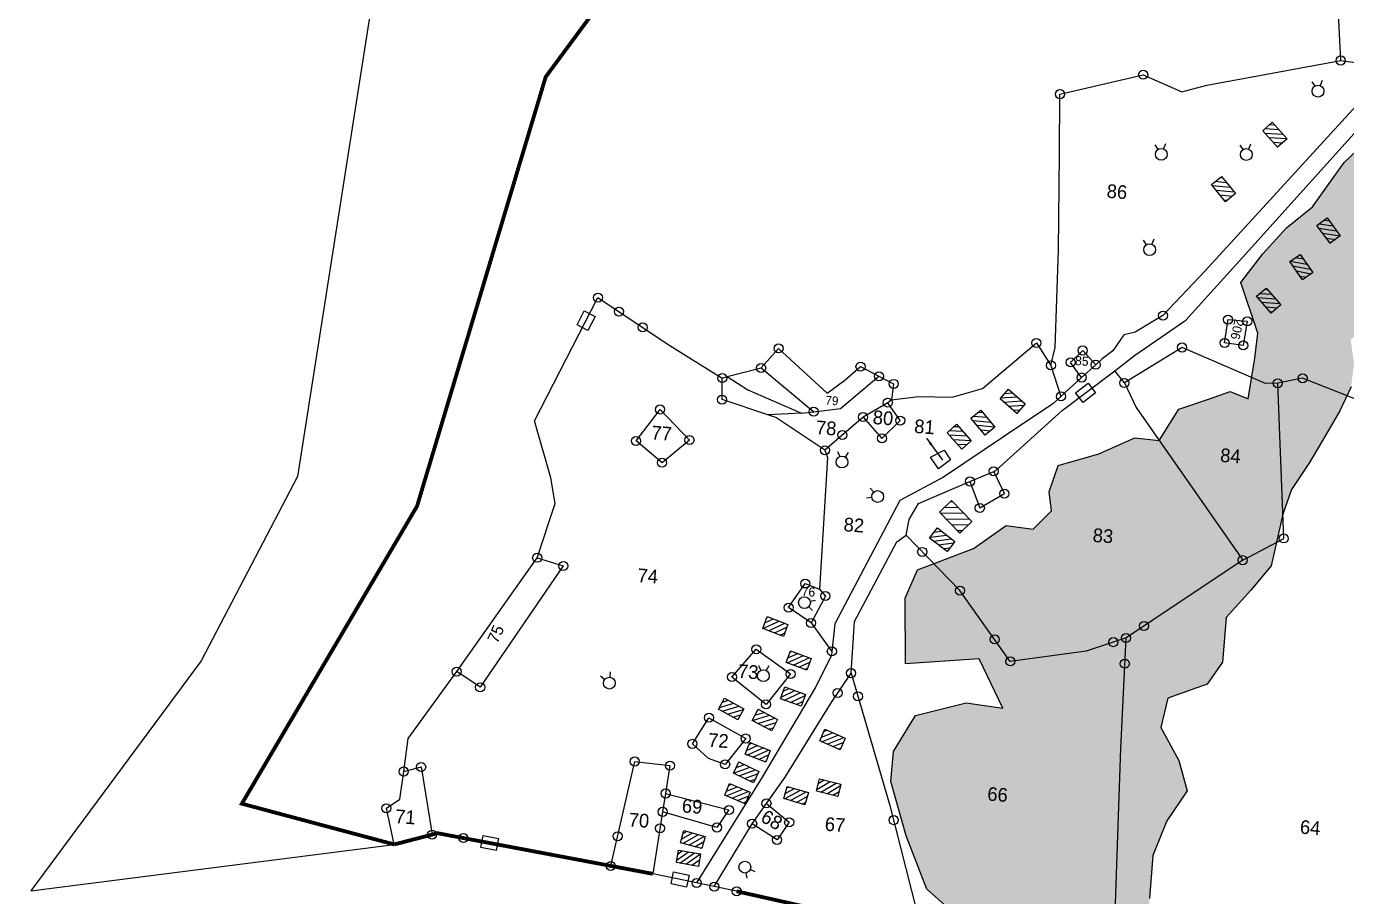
# Model space of a CAD drawing. Header units: metres. Extents: x 316291 to 322492, y 1878982 to 1885656.
# Drawn here: x 317758 to 318691, y 1882038 to 1882653 of the extents above; entities that cross this region are included whole.
import ezdxf

# ---------------------------------------------------------------- set-up
doc = ezdxf.new("R2010")
doc.units = ezdxf.units.M
doc.linetypes.add('DASHDOT', pattern=[1, 0.5, -0.25, 0, -0.25])
for name, color, linetype in [('OFF', 1, 'Continuous'), ('OTHERS', 1, 'Continuous'), ('POLY_HATCH', 12, 'Continuous'), ('POLY_PARCEL', 6, 'Continuous'), ('POLY_ROAD', 30, 'Continuous'), ('POLY_WATER', 4, 'Continuous'), ('SYM_ARROW', 1, 'Continuous'), ('SYM_STONE', 1, 'Continuous'), ('SYM_WELL', 1, 'Continuous'), ('TEXT_PARCEL', 7, 'Continuous'), ('V_BOUND_LINE', 7, 'Continuous'), ('V_BOUND_STREAM_LINE', 7, 'DASHDOT'), ('VILLAGE BOUNDRY', 3, 'Continuous')]:
    doc.layers.add(name, color=color, linetype=linetype)
doc.styles.add('TEXT_MAP', font='')
doc.styles.get('TEXT_MAP').set_extended_font_data('Kruti Dev 050')
doc.dimstyles.get("Standard").update_dxf_attribs({"dimtxt": 0.18, "dimasz": 0.18, "dimexe": 0.18, "dimexo": 0.0625, "dimgap": 0.09, "dimtad": 0, "dimtih": 1, "dimtoh": 1, "dimdec": 4, "dimzin": 0, "dimdsep": 46, "dimtxsty": 'Standard', "dimcen": 0.09, "dimadec": 0, "dimazin": 0, "dimtfac": 1, "dimtdec": 4, "dimtofl": 0, "dimtmove": 0, "dimatfit": 3, "dimfxl": 1, "dimtolj": 1, "dimtzin": 0, "dimarcsym": 0})

# ---------------------------------------------------------------- blocks, each defined once
blk = doc.blocks.new('MOTWELL')
for points in [[(-1.54, 2.96), (-0.8, 1.55)], [(1.54, 2.96), (0.8, 1.55)]]:
    blk.add_lwpolyline(points)
blk.add_circle((0, 0), 1.74)
blk = doc.blocks.new('STONE')
blk.add_circle((0, 0), 0.851)
blk = doc.blocks.new('STONESQUARE')
at = {"layer": 'SYM_STONE'}
for p, q in [((-1.04, 0.81), (1.04, 0.81)), ((-1.04, -0.81), (-1.04, 0.81)), ((1.04, 0.81), (1.04, -0.81)), ((1.04, -0.81), (-1.04, -0.81))]:
    blk.add_line(p, q, dxfattribs=at)
blk = doc.blocks.new('TEXTARROW')
blk.add_leader([(0.04, -0.01), (8.68, -0.01)], dimstyle='Standard', override={"dimtxt": 2.5, "dimasz": 2.5, "dimexe": 1.25, "dimexo": 0.625, "dimgap": 0.625, "dimtad": 1, "dimtih": 0, "dimtoh": 0, "dimzin": 8, "dimcen": 2.5, "dimtofl": 1})
blk = doc.blocks.new('384')
at = {"layer": 'OTHERS'}
h = blk.add_hatch(dxfattribs=at)
h.set_pattern_fill('ANSI31', color=256, scale=4.580212, angle=-43.9603, style=0)
h.set_pattern_definition([(1.039714, (318338.65483, 1883265.82277), (-0.01038875, 0.5724322), [])])
h.paths.add_polyline_path([(318634.94, 1882451.84), (318636.1, 1882453.04), (318634, 1882455.05), (318632.85, 1882453.86)])
h = blk.add_hatch(dxfattribs=at)
h.set_pattern_fill('ANSI31', color=256, scale=4.580212, angle=-46.602, style=0)
h.set_pattern_definition([(358.398, (318370.20355, 1883270.9696), (0.01600588, 0.57230266), [])])
h.paths.add_polyline_path([(318628.66, 1882444.19), (318629.87, 1882445.34), (318627.87, 1882447.45), (318626.66, 1882446.31)])
h = blk.add_hatch(dxfattribs=at)
h.set_pattern_fill('ANSI31', color=256, scale=4.580212, angle=130.8201, style=0)
h.set_pattern_definition([(175.82009, (318863.13945, 1881605.49975), (-0.04173058, -0.57100358), [])])
h.paths.add_polyline_path([(318642.13, 1882443.06), (318640.87, 1882441.98), (318642.77, 1882439.78), (318644.03, 1882440.86)])
h = blk.add_hatch(dxfattribs=at)
h.set_pattern_fill('ANSI31', color=256, scale=4.580212, angle=-51.0984, style=0)
h.set_pattern_definition([(353.90161, (318446.6451, 1883279.2021), (0.06082297, 0.56928648), [])])
h.paths.add_polyline_path([(318639.49, 1882434.71), (318640.78, 1882435.75), (318638.96, 1882438.02), (318637.66, 1882436.97)])
h = blk.add_hatch(dxfattribs=at)
h.set_pattern_fill('ANSI31', color=256, scale=4.580212, angle=135.0347, style=0)
h.set_pattern_definition([(180.03465, (318916.8007, 1881614.21605), (0.00034627, -0.57252634), [])])
h.paths.add_polyline_path([(318634.84, 1882433.27), (318633.66, 1882432.1), (318635.72, 1882430.04), (318636.9, 1882431.22)])
h = blk.add_hatch(dxfattribs=at)
h.set_pattern_fill('ANSI31', color=256, scale=4.580212, angle=-36.9555, style=0)
h.set_pattern_definition([(8.04452, (318210.0395, 1883186.1802), (-0.08012078, 0.56689257), [])])
h.paths.add_polyline_path([(318603.38, 1882414.4), (318604.38, 1882415.73), (318602.06, 1882417.48), (318601.06, 1882416.15)])
h = blk.add_hatch(dxfattribs=at)
h.set_pattern_fill('ANSI31', color=256, scale=4.580212, angle=-46.0887, style=0)
h.set_pattern_definition([(358.911315, (318333.5929, 1883235.6721), (0.010878, 0.5724231), [])])
h.paths.add_polyline_path([(318599.44, 1882411.24), (318600.64, 1882412.4), (318598.63, 1882414.49), (318597.43, 1882413.34)])
h = blk.add_hatch(dxfattribs=at)
h.set_pattern_fill('ANSI31', color=256, scale=4.580212, angle=-43.7963, style=0)
h.set_pattern_definition([(1.20373, (318297.92126, 1883222.31056), (-0.01202733, 0.5724001), [])])
h.paths.add_polyline_path([(318596.54, 1882409.18), (318597.69, 1882410.38), (318595.59, 1882412.39), (318594.44, 1882411.19)])
h = blk.add_hatch(dxfattribs=at)
h.set_pattern_fill('ANSI31', color=256, scale=6.04982, angle=-41.5072, style=0)
h.set_pattern_definition([(3.49278, (318160.0964, 1883455.57606), (-0.0460715, 0.7548228), [])])
h.paths.add_polyline_path([(318597.11, 1882398.15), (318598.57, 1882399.8), (318595.69, 1882402.34), (318594.23, 1882400.7)])
h = blk.add_hatch(dxfattribs=at)
h.set_pattern_fill('ANSI31', color=256, scale=4.580212, angle=-33.4984, style=0)
h.set_pattern_definition([(11.50159, (318156.4481, 1883142.2679), (-0.114159, 0.56102963), [])])
h.paths.add_polyline_path([(318595.61, 1882395.61), (318596.53, 1882397), (318594.11, 1882398.61), (318593.19, 1882397.22)])
h = blk.add_hatch(dxfattribs=at)
h.set_pattern_fill('ANSI31', color=256, scale=4.580212, angle=-16.538, style=0)
h.set_pattern_definition([(28.462015, (317937.12614, 1882968.97396), (-0.27285238, 0.50332704), [])])
h.paths.add_polyline_path([(318575, 1882382.9), (318575.47, 1882384.5), (318572.68, 1882385.33), (318572.21, 1882383.73)])
h = blk.add_hatch(dxfattribs=at)
h.set_pattern_fill('ANSI31', color=256, scale=4.580212, angle=-16.0917, style=0)
h.set_pattern_definition([(28.90828, (317935.9912, 1882959.7662), (-0.27676437, 0.5011866), [])])
h.paths.add_polyline_path([(318578.41, 1882378.68), (318578.87, 1882380.28), (318576.08, 1882381.09), (318575.61, 1882379.49)])
h = blk.add_hatch(dxfattribs=at)
h.set_pattern_fill('ANSI31', color=256, scale=4.580212, angle=-15.4403, style=0)
h.set_pattern_definition([(29.55969, (317929.0501, 1882947.6509), (-0.2824445, 0.49800766), [])])
h.paths.add_polyline_path([(318578.03, 1882373.91), (318578.47, 1882375.51), (318575.67, 1882376.29), (318575.23, 1882374.68)])
h = blk.add_hatch(dxfattribs=at)
h.set_pattern_fill('ANSI31', color=256, scale=4.580212, angle=-24.5144, style=0)
h.set_pattern_definition([(20.48557, (318019.47767, 1883040.4211), (-0.2003679, 0.5363201), [])])
h.paths.add_polyline_path([(318569.85, 1882371.51), (318570.54, 1882373.02), (318567.9, 1882374.23), (318567.21, 1882372.71)])
h = blk.add_hatch(dxfattribs=at)
h.set_pattern_fill('ANSI31', color=256, scale=4.580212, angle=-23.7195, style=0)
h.set_pattern_definition([(21.28049, (318014.7855, 1883031.62164), (-0.2077893, 0.53348864), [])])
h.paths.add_polyline_path([(318574.39, 1882370.41), (318575.06, 1882371.93), (318572.39, 1882373.1), (318571.72, 1882371.58)])
h = blk.add_hatch(dxfattribs=at)
h.set_pattern_fill('ANSI31', color=256, scale=4.580212, angle=-19.1229, style=0)
h.set_pattern_definition([(25.87706, (317972.73545, 1882982.8421), (-0.24987437, 0.5151207), [])])
h.paths.add_polyline_path([(318583.53, 1882368.6), (318584.07, 1882370.17), (318581.32, 1882371.13), (318580.78, 1882369.55)])
h = blk.add_hatch(dxfattribs=at)
h.set_pattern_fill('ANSI31', color=256, scale=4.580212, angle=-16.8091, style=0)
h.set_pattern_definition([(28.19087, (317938.8272, 1882955.3094), (-0.27046743, 0.50461262), [])])
h.paths.add_polyline_path([(318573.92, 1882366.23), (318574.4, 1882367.82), (318571.62, 1882368.66), (318571.13, 1882367.07)])
h = blk.add_hatch(dxfattribs=at)
h.set_pattern_fill('ANSI31', color=256, scale=4.580212, angle=-21.0252, style=0)
h.set_pattern_definition([(23.97479, (317982.43345, 1882997.59824), (-0.2326373, 0.52313135), [])])
h.paths.add_polyline_path([(318572.5, 1882363.42), (318573.09, 1882364.97), (318570.38, 1882366.02), (318569.78, 1882364.46)])
h = blk.add_hatch(dxfattribs=at)
h.set_pattern_fill('ANSI31', color=256, scale=4.580212, angle=-9.8862, style=0)
h.set_pattern_definition([(35.113804, (317882.2384, 1882870.6835), (-0.32931855, 0.46833302), [])])
h.paths.add_polyline_path([(318583.7, 1882362.45), (318583.99, 1882364.09), (318581.12, 1882364.59), (318580.84, 1882362.95)])
h = blk.add_hatch(dxfattribs=at)
h.set_pattern_fill('ANSI31', color=256, scale=4.580212, angle=-18.4106, style=0)
h.set_pattern_definition([(26.58944, (317953.2419, 1882967.19063), (-0.25625953, 0.5119742), [])])
h.paths.add_polyline_path([(318571.62, 1882360.59), (318572.15, 1882362.17), (318569.39, 1882363.09), (318568.86, 1882361.51)])
h = blk.add_hatch(dxfattribs=at)
h.set_pattern_fill('ANSI31', color=256, scale=4.580212, angle=-11.8723, style=0)
h.set_pattern_definition([(33.12774, (317896.04856, 1882893.2816), (-0.31288998, 0.4794647), [])])
h.paths.add_polyline_path([(318579.48, 1882361.04), (318579.82, 1882362.67), (318576.98, 1882363.27), (318576.63, 1882361.64)])
h = blk.add_hatch(dxfattribs=at)
h.set_pattern_fill('ANSI31', color=256, scale=4.580212, angle=-10.9389, style=0)
h.set_pattern_definition([(34.06111, (317874.39085, 1882875.32645), (-0.3206588, 0.4743042), [])])
h.paths.add_polyline_path([(318566.4, 1882354.29), (318566.72, 1882355.92), (318563.86, 1882356.47), (318563.54, 1882354.84)])
h = blk.add_hatch(dxfattribs=at)
h.set_pattern_fill('ANSI31', color=256, scale=4.580212, angle=-5.3483, style=0)
h.set_pattern_definition([(39.65173, (317826.6367, 1882803.07326), (-0.36534024, 0.44080953), [])])
h.paths.add_polyline_path([(318566.11, 1882351.93), (318566.27, 1882353.59), (318563.37, 1882353.86), (318563.22, 1882352.2)])
at = {"layer": 'POLY_HATCH', "ltscale": 10}
h = blk.add_hatch(dxfattribs=at)
h.set_pattern_fill('ZIGZAG', color=256, style=0)
h.set_pattern_definition([(0, (318409.4973, 1882188.463), (3.175, 3.175), [3.175, -3.175]), (90, (318412.6723, 1882188.463), (-3.175, 3.175), [3.175, -3.175])])
h.paths.add_polyline_path([(318821, 1882516.47), (318811.26, 1882514.82), (318807.36, 1882512.35), (318804.51, 1882506.91), (318806.14, 1882501.67), (318810.66, 1882497.63), (318814.1, 1882497.22), (318818.35, 1882498.94), (318821.97, 1882501.56), (318823.31, 1882504.86), (318820.09, 1882508.1), (318818.87, 1882511), (318821.63, 1882513.22)])
h.paths.add_polyline_path([(318777.65, 1882529.9), (318770.75, 1882537.68), (318770.8, 1882545.46), (318773.02, 1882549.51), (318785, 1882548.63), (318794.02, 1882547.65), (318804.3, 1882547.32), (318807.23, 1882546.77), (318807.04, 1882543.81), (318808.11, 1882540.64), (318809.23, 1882537.46), (318810.68, 1882534.88), (318810.27, 1882531.27), (318811.18, 1882528.04), (318812.25, 1882524.7), (318814.74, 1882522.07), (318816.8, 1882519.77), (318816.33, 1882518.29), (318811.42, 1882517.19), (318804.82, 1882515.55), (318802.05, 1882517.85), (318798.29, 1882521.19), (318795.75, 1882523.44), (318795.88, 1882528.09), (318798.16, 1882532.42), (318803.01, 1882534.94), (318802.49, 1882537.02), (318798.62, 1882536.47), (318790.7, 1882533.95), (318782.01, 1882531.21)])
h.paths.add_polyline_path([(318693.22, 1882322.75), (318693.83, 1882323.78), (318695.47, 1882324.25), (318695.56, 1882326.3), (318694.38, 1882328.82), (318694.4, 1882332.09), (318696.12, 1882336.42), (318696.31, 1882338.43), (318699.43, 1882339.52), (318701.39, 1882340.13), (318700.04, 1882342.25), (318698.35, 1882345.11), (318697.65, 1882348.62), (318697.67, 1882350.49), (318698.47, 1882352.54), (318700.91, 1882354.48), (318706.04, 1882356.83), (318707.77, 1882358.36), (318705.5, 1882360.78), (318705.52, 1882365.73), (318708.5, 1882369.75), (318707.9, 1882371.25), (318704.78, 1882373.84), (318704.66, 1882378.1), (318707.17, 1882381.57), (318709.81, 1882383.24), (318710.31, 1882384.47), (318706.57, 1882385.63), (318704.41, 1882388.22), (318704.12, 1882391.32), (318703.59, 1882394.62), (318703.88, 1882398.61), (318704.3, 1882400.42), (318705.86, 1882403.21), (318708.06, 1882405.29), (318710.32, 1882407.44), (318709.49, 1882410.2), (318708.58, 1882412), (318709.52, 1882416.23), (318710.97, 1882420.15), (318712.42, 1882421.54), (318713.87, 1882423.32), (318715.15, 1882425.77), (318713.56, 1882427.99), (318712.01, 1882430.44), (318714.21, 1882434.63), (318718.12, 1882437.08), (318722.12, 1882439.57), (318726.13, 1882440.7), (318730.51, 1882442.06), (318734.11, 1882441.96), (318737.74, 1882441.17), (318741.04, 1882439.16), (318744.36, 1882437.29), (318747.48, 1882435.11), (318747.94, 1882432.89), (318747.82, 1882430.92), (318749.72, 1882430.4), (318751.44, 1882429.21), (318751.9, 1882426.66), (318752.15, 1882424), (318752.24, 1882422.91), (318753.14, 1882424.07), (318759.09, 1882425.4), (318760.51, 1882425.91), (318762.98, 1882424.61), (318766.79, 1882424.24), (318769.36, 1882423.66), (318771.73, 1882422.64), (318773.01, 1882421.24), (318773.95, 1882419.7), (318775.26, 1882418.07), (318776.64, 1882416.16), (318778.06, 1882414.12), (318779.54, 1882411.83), (318780.79, 1882409.28), (318782.13, 1882407.74), (318781.94, 1882405.73), (318781.89, 1882403.45), (318780.85, 1882401.54), (318780.19, 1882399.73), (318783.34, 1882398.85), (318786.87, 1882398.85), (318790.4, 1882399.05), (318792.43, 1882398.58), (318794.12, 1882397.18), (318795.47, 1882395.3), (318795.38, 1882394.38), (318796.97, 1882395.65), (318799.44, 1882395.85), (318802.05, 1882395.92), (318805, 1882396.12), (318807.78, 1882396.09), (318810.42, 1882394.86), (318813.1, 1882393.57), (318814.48, 1882392.17), (318815.62, 1882389.38), (318820.18, 1882386.06), (318820.4, 1882382.95), (318821.15, 1882379.05), (318825.31, 1882370.13), (318827.79, 1882364.83), (318825.24, 1882358.47), (318821.36, 1882352.32), (318818.18, 1882343.94), (318812.62, 1882346.39), (318800.42, 1882349.88), (318790.46, 1882353.16), (318782.18, 1882363.29), (318771.17, 1882372.02), (318769.25, 1882379.01), (318764.74, 1882384.87), (318760.3, 1882387.04), (318758.24, 1882393.95), (318751.77, 1882402.2), (318744.67, 1882410.58), (318738.21, 1882419.73), (318734.47, 1882424.9), (318727.16, 1882426.38), (318726.71, 1882417.35), (318725.56, 1882414.56), (318725.24, 1882411.56), (318728.35, 1882406.32), (318727.69, 1882400.38), (318726.88, 1882394.02), (318729.65, 1882389.76), (318728.98, 1882381.8), (318726.15, 1882374.12), (318725.28, 1882368.25), (318718.81, 1882360.36), (318717.03, 1882354.14), (318710.56, 1882346.94), (318709.49, 1882342.36), (318710.42, 1882338.7), (318705.77, 1882333.04), (318701.96, 1882327.25), (318702.35, 1882323.82), (318700.84, 1882321.66), (318698.15, 1882322.71), (318695.28, 1882322.1), (318694.03, 1882321.66)])
h.paths.add_polyline_path([(318603.78, 1882345.5), (318596.26, 1882351.19), (318593.03, 1882357.95), (318590.51, 1882364.93), (318590.56, 1882368.9), (318593.09, 1882373.84), (318599.59, 1882375.98), (318604.47, 1882375.66), (318600.88, 1882381.89), (318591.26, 1882380.49), (318590.56, 1882389.08), (318591.9, 1882392.94), (318599.05, 1882396.27), (318603.08, 1882399.6), (318606.68, 1882399.38), (318608.88, 1882401.96), (318608.4, 1882404.43), (318609.31, 1882407.97), (318614.52, 1882409.9), (318619.09, 1882412.37), (318622.33, 1882412.24), (318624.56, 1882416.56), (318628.38, 1882418.17), (318631.12, 1882419.35), (318633.54, 1882418.6), (318634.02, 1882423.97), (318634.18, 1882427.3), (318631.44, 1882433.74), (318634.07, 1882437.71), (318636.92, 1882441.36), (318640.09, 1882444.36), (318643.8, 1882450.48), (318648.47, 1882455.64), (318653.36, 1882455.42), (318658.35, 1882457.89), (318663.24, 1882457.89), (318664.8, 1882457.57), (318670.12, 1882457.46), (318671.89, 1882455.64), (318671.51, 1882450.91), (318671.46, 1882445.33), (318669.15, 1882443.29), (318670.49, 1882440.39), (318674.52, 1882437.92), (318677.15, 1882433.63), (318678.07, 1882427.94), (318677.15, 1882422.68), (318676.13, 1882421.07), (318682.2, 1882419.89), (318685.8, 1882415.7), (318688.11, 1882410.33), (318687.74, 1882407.22), (318686.39, 1882403.89), (318686.45, 1882400.89), (318684.89, 1882397.67), (318690.85, 1882398.2), (318692.3, 1882395.41), (318693.11, 1882391.87), (318693.05, 1882386.93), (318690.74, 1882381.03), (318695.63, 1882376.63), (318696.87, 1882374.37), (318695.95, 1882370.29), (318693.43, 1882365.36), (318687.36, 1882362.46), (318682.79, 1882362.67), (318681.13, 1882361.06), (318685.27, 1882359.88), (318688.86, 1882358.38), (318690.74, 1882355.37), (318691.66, 1882351.51), (318689.78, 1882350.86), (318687.36, 1882350), (318686.66, 1882347.86), (318682.2, 1882345.93), (318681.29, 1882343.89), (318682.31, 1882341.74), (318687.52, 1882341.2), (318690.48, 1882338.73), (318689.99, 1882334.98), (318687.36, 1882331.11), (318683.87, 1882328.96), (318683.55, 1882327.35), (318688.54, 1882326.39), (318692.46, 1882323.49), (318693.06, 1882320.47), (318692.4, 1882318.6), (318691.35, 1882315.14), (318689.14, 1882312.15), (318688.37, 1882311.47), (318687.05, 1882312.26), (318689.05, 1882317.54), (318689.69, 1882319.56), (318687.82, 1882322.1), (318681.56, 1882325.11), (318682.02, 1882331.08), (318681.32, 1882336.6), (318679.48, 1882340.92), (318680.25, 1882346.47), (318681.23, 1882350.04), (318678.54, 1882353.61), (318674.23, 1882357.48), (318674.04, 1882363.07), (318675.29, 1882365.43), (318674.66, 1882370.51), (318672.27, 1882375.07), (318669.41, 1882376.37), (318669.08, 1882380.86), (318669.61, 1882385.05), (318668.88, 1882389.26), (318667.76, 1882393.31), (318666.37, 1882397.63), (318667.86, 1882402.26), (318668.05, 1882406.13), (318666.56, 1882410.18), (318664.28, 1882413.78), (318666.32, 1882418.48), (318667.81, 1882423.24), (318666.73, 1882427.94), (318665, 1882432.46), (318662.65, 1882436.06), (318659.99, 1882438.22), (318659.42, 1882440.21), (318658.07, 1882441.55), (318654.69, 1882440.32), (318651.65, 1882438.09), (318650.91, 1882435.52), (318650.21, 1882432.29), (318650.67, 1882431.2), (318648.43, 1882429.45), (318646.42, 1882427.32), (318647.09, 1882424.24), (318646.93, 1882421.18), (318645.68, 1882417.93), (318644.08, 1882414.64), (318642.21, 1882410.86), (318640.14, 1882407.13), (318639.24, 1882403.81), (318638.22, 1882396.91), (318635.8, 1882393.55), (318632.83, 1882389.71), (318632.78, 1882383.81), (318630.98, 1882380.79), (318625.98, 1882378.57), (318625.35, 1882374.66), (318628.04, 1882370.54), (318629.4, 1882366.63), (318627.05, 1882362.49), (318625.56, 1882357.82), (318625.54, 1882352.13), (318625.97, 1882346.61), (318626.43, 1882342.94), (318625.28, 1882341.85), (318620.29, 1882344.38), (318614.82, 1882346.27), (318609.24, 1882347.78)])
at = {"layer": 'OFF'}
for points in [[(318478.9, 1882342.14), (318526.05, 1882351.81)], [(318566.04, 1882349.74), (318560.21, 1882350.5)], [(318568.4, 1882349.43), (318566.04, 1882349.74)], [(318571.37, 1882349.04), (318568.4, 1882349.43)]]:
    blk.add_lwpolyline(points, dxfattribs=at)
at = {"layer": 'OTHERS'}
for points in [[(318634, 1882455.05), (318636.1, 1882453.04), (318634.94, 1882451.84), (318632.85, 1882453.86)], [(318627.87, 1882447.45), (318629.87, 1882445.34), (318628.66, 1882444.19), (318626.66, 1882446.31)], [(318642.77, 1882439.78), (318640.87, 1882441.98), (318642.13, 1882443.06), (318644.03, 1882440.86)], [(318638.96, 1882438.02), (318640.78, 1882435.75), (318639.49, 1882434.71), (318637.66, 1882436.97)], [(318635.72, 1882430.04), (318633.66, 1882432.1), (318634.84, 1882433.27), (318636.9, 1882431.22)], [(318602.06, 1882417.48), (318604.38, 1882415.73), (318603.38, 1882414.4), (318601.06, 1882416.15)], [(318598.63, 1882414.49), (318600.64, 1882412.4), (318599.44, 1882411.24), (318597.43, 1882413.34)], [(318595.59, 1882412.39), (318597.69, 1882410.38), (318596.54, 1882409.18), (318594.44, 1882411.19)], [(318595.69, 1882402.34), (318598.57, 1882399.8), (318597.11, 1882398.15), (318594.23, 1882400.7)], [(318594.11, 1882398.61), (318596.53, 1882397), (318595.61, 1882395.61), (318593.19, 1882397.22)], [(318572.68, 1882385.33), (318575.47, 1882384.5), (318575, 1882382.9), (318572.21, 1882383.73)], [(318576.08, 1882381.09), (318578.87, 1882380.28), (318578.41, 1882378.68), (318575.61, 1882379.49)], [(318575.67, 1882376.29), (318578.47, 1882375.51), (318578.03, 1882373.91), (318575.23, 1882374.68)], [(318567.9, 1882374.23), (318570.54, 1882373.02), (318569.85, 1882371.51), (318567.21, 1882372.71)], [(318572.39, 1882373.1), (318575.06, 1882371.93), (318574.39, 1882370.41), (318571.72, 1882371.58)], [(318581.32, 1882371.13), (318584.07, 1882370.17), (318583.53, 1882368.6), (318580.78, 1882369.55)], [(318571.62, 1882368.66), (318574.4, 1882367.82), (318573.92, 1882366.23), (318571.13, 1882367.07)], [(318570.38, 1882366.02), (318573.09, 1882364.97), (318572.5, 1882363.42), (318569.78, 1882364.46)], [(318581.12, 1882364.59), (318583.99, 1882364.09), (318583.7, 1882362.45), (318580.84, 1882362.95)], [(318569.39, 1882363.09), (318572.15, 1882362.17), (318571.62, 1882360.59), (318568.86, 1882361.51)], [(318576.98, 1882363.27), (318579.82, 1882362.67), (318579.48, 1882361.04), (318576.63, 1882361.64)], [(318563.86, 1882356.47), (318566.72, 1882355.92), (318566.4, 1882354.29), (318563.54, 1882354.84)], [(318563.37, 1882353.86), (318566.27, 1882353.59), (318566.11, 1882351.93), (318563.22, 1882352.2)]]:
    blk.add_lwpolyline(points, close=True, dxfattribs=at)
at = {"layer": 'POLY_HATCH', "ltscale": 10}
for points in [[(318603.78, 1882345.5), (318596.26, 1882351.19), (318593.03, 1882357.95), (318590.51, 1882364.93), (318590.56, 1882368.9), (318593.09, 1882373.84), (318599.59, 1882375.98), (318604.47, 1882375.66), (318600.88, 1882381.89), (318591.26, 1882380.49), (318590.56, 1882389.08), (318591.9, 1882392.94), (318599.05, 1882396.27), (318603.08, 1882399.6), (318606.68, 1882399.38), (318608.88, 1882401.96), (318608.4, 1882404.43), (318609.31, 1882407.97), (318614.52, 1882409.9), (318619.09, 1882412.37), (318622.33, 1882412.24), (318624.56, 1882416.56), (318628.38, 1882418.17), (318631.12, 1882419.35), (318633.54, 1882418.6), (318634.02, 1882423.97), (318634.18, 1882427.3), (318631.44, 1882433.74), (318634.07, 1882437.71), (318636.92, 1882441.36), (318640.09, 1882444.36), (318643.8, 1882450.48), (318648.47, 1882455.64)], [(318646.93, 1882421.18), (318645.68, 1882417.93), (318644.08, 1882414.64), (318642.21, 1882410.86), (318640.14, 1882407.13), (318639.24, 1882403.81), (318638.22, 1882396.91), (318635.8, 1882393.55), (318632.83, 1882389.71), (318632.78, 1882383.81), (318630.98, 1882380.79), (318625.98, 1882378.57), (318625.35, 1882374.66), (318628.04, 1882370.54), (318629.4, 1882366.63), (318627.05, 1882362.49), (318625.56, 1882357.82), (318625.54, 1882352.13)]]:
    blk.add_lwpolyline(points, dxfattribs=at)
at = {"layer": 'POLY_PARCEL'}
for points in [[(318630.15, 1882428.76), (318632.68, 1882428.73), (318632.39, 1882425.53), (318629.93, 1882425.68)], [(318556.61, 1882411.41), (318560.76, 1882407.69), (318557.39, 1882404.46), (318553.77, 1882407.06)], [(318592.51, 1882407.8), (318594.25, 1882408.86), (318595.17, 1882407.66), (318593.66, 1882406.39)], [(318571.56, 1882380.93), (318576.3, 1882378.04), (318573.39, 1882373.82), (318568.65, 1882377.06)], [(318566.03, 1882371.51), (318571.06, 1882369.14), (318568.62, 1882365.55), (318566.38, 1882366.17), (318564.13, 1882367.92)]]:
    blk.add_lwpolyline(points, close=True, dxfattribs=at)
for points in [[(318637.28, 1882420.92), (318635.69, 1882420.75), (318624.4, 1882424.66), (318617.19, 1882419.45)], [(318611.53, 1882419.74), (318609.94, 1882421.61), (318611.41, 1882423.29), (318613.26, 1882421.56)], [(318607.38, 1882421.03), (318609, 1882417.06)], [(318617.19, 1882419.45), (318615.8, 1882420.96)], [(318634.43, 1882397.39), (318639.6, 1882400.64), (318637.28, 1882420.92)], [(318658.75, 1882378.17), (318657.32, 1882417.09), (318649.01, 1882419.19), (318640.5, 1882421.81), (318637.28, 1882420.92)], [(318617.19, 1882419.45), (318618.99, 1882416.36), (318634.43, 1882397.39)], [(318569.44, 1882417.84), (318576.76, 1882412.63)], [(318576.76, 1882412.63), (318580.25, 1882413.31), (318584.96, 1882417.92)], [(318570.78, 1882411.75), (318564.63, 1882413.31), (318564.44, 1882416.13)], [(318565.09, 1882416.37), (318567.91, 1882414.85), (318575.19, 1882412.33)], [(318583.28, 1882412.41), (318585.96, 1882409.8), (318588.18, 1882412.32), (318586.38, 1882414.53)], [(318586.38, 1882414.53), (318583.28, 1882412.41)], [(318586.83, 1882414.93), (318586.38, 1882414.53)], [(318575.19, 1882412.33), (318570.78, 1882411.75)], [(318575.19, 1882412.33), (318576.76, 1882412.63)], [(318583.28, 1882412.41), (318578.6, 1882407.69)], [(318578.6, 1882407.69), (318571.84, 1882411.48), (318570.78, 1882411.75)], [(318578.6, 1882407.69), (318579, 1882406.75), (318579.28, 1882389.45)], [(318597.91, 1882405.02), (318599.47, 1882401.65), (318602.55, 1882403.77), (318600.93, 1882406.58)], [(318619.91, 1882386.05), (318614.79, 1882383.95), (318604.97, 1882381.84), (318597.68, 1882390.63), (318590.08, 1882397.34)], [(318634.43, 1882397.39), (318619.91, 1882386.05)], [(318541.96, 1882390.77), (318545.46, 1882389.96), (318535.76, 1882373.25), (318532.53, 1882375.07)], [(318578.49, 1882384.93), (318575.4, 1882386.72), (318577.34, 1882390.02), (318579.28, 1882389.45)], [(318579.28, 1882389.45), (318580.11, 1882388.59), (318578.49, 1882384.93)], [(318578.49, 1882384.93), (318581.49, 1882381.41)], [(318622.02, 1882342.19), (318621.36, 1882346.08), (318620.3, 1882371.51), (318619.91, 1882386.05)], [(318584.23, 1882378.74), (318590.61, 1882361.77), (318596.11, 1882345.4)], [(318554.63, 1882351.13), (318556.75, 1882365.04), (318561.4, 1882364.85), (318561.1, 1882361.15)], [(318526.58, 1882361.46), (318528.81, 1882362.23), (318530.91, 1882353.47)], [(318561.1, 1882361.15), (318569.57, 1882359.62), (318568.16, 1882357.2), (318560.89, 1882358.72)], [(318561.1, 1882361.15), (318560.89, 1882358.72)], [(318574.42, 1882360.84), (318577.58, 1882358.59), (318576.17, 1882356.17), (318572.74, 1882358.04)], [(318560.89, 1882358.72), (318560.21, 1882350.5)]]:
    blk.add_lwpolyline(points, dxfattribs=at)
at = {"layer": 'POLY_ROAD'}
for points in [[(318615.8, 1882420.96), (318618.24, 1882423.13), (318624.61, 1882428.26), (318632.96, 1882438.99), (318647.7, 1882458.06), (318647.92, 1882462.99), (318649.33, 1882462.93), (318650.16, 1882464.81), (318647.86, 1882464.81), (318647.82, 1882465.78)], [(318645.27, 1882463.64), (318645.26, 1882458.6), (318626.65, 1882434.95), (318621.58, 1882428.65), (318618.12, 1882426.21), (318616.66, 1882425.75), (318615.34, 1882423.52), (318614.03, 1882422.38), (318613.26, 1882421.56)], [(318642.36, 1882463.82), (318645.27, 1882463.64)], [(318600.93, 1882406.58), (318601.22, 1882406.72), (318609.32, 1882415.23), (318615.8, 1882420.96)], [(318613.26, 1882421.56), (318611.53, 1882419.74)], [(318611.53, 1882419.74), (318609, 1882417.06)], [(318609, 1882417.06), (318608.01, 1882416.01), (318602, 1882411.28), (318594.41, 1882405.33), (318588.93, 1882401.84), (318581.6, 1882385.04), (318581.49, 1882381.41)], [(318597.91, 1882405.02), (318600.93, 1882406.58)], [(318590.08, 1882397.34), (318590.34, 1882399.45), (318591.38, 1882401.65), (318597.91, 1882405.02)], [(318584.23, 1882378.74), (318584.15, 1882385.55), (318588.92, 1882396.38), (318590.08, 1882397.34)], [(318581.49, 1882381.41), (318581.48, 1882380.84), (318579.67, 1882376.47), (318573.6, 1882364.26), (318566.04, 1882349.74)], [(318574.42, 1882360.84), (318576.6, 1882364.47), (318581.9, 1882374.66), (318584.23, 1882378.74)], [(318572.74, 1882358.04), (318574.42, 1882360.84)], [(318568.4, 1882349.43), (318572.74, 1882358.04)]]:
    blk.add_lwpolyline(points, dxfattribs=at)
at = {"layer": 'POLY_WATER'}
for points in [[(318462.34, 1882558.22), (318518.38, 1882505.9), (318509.74, 1882399.06), (318498.96, 1882373.99), (318478.9, 1882342.14)], [(318642.36, 1882463.82), (318640.71, 1882477.05)], [(318607.38, 1882421.03), (318607.76, 1882423.42), (318607.23, 1882436.19), (318606.44, 1882448.81), (318605.9, 1882456.65), (318616.62, 1882460.01), (318621.84, 1882458.17), (318625.07, 1882459.29), (318642.36, 1882463.82)], [(318541.96, 1882390.77), (318543.79, 1882398.05), (318542.98, 1882401.4), (318540.28, 1882408.69), (318547.36, 1882425.46), (318556.88, 1882420.1), (318564.44, 1882416.13)], [(318586.83, 1882414.93), (318590.32, 1882415.64), (318594.78, 1882415.89), (318598.67, 1882417.32), (318605.27, 1882423.83), (318607.38, 1882421.03)], [(318569.44, 1882417.84), (318571.53, 1882420.57), (318578.33, 1882415.18), (318580.54, 1882417.06), (318582.45, 1882419), (318584.96, 1882417.92)], [(318565.09, 1882416.37), (318569.44, 1882417.84)], [(318584.96, 1882417.92), (318586.96, 1882417.06), (318586.83, 1882414.93)], [(318564.44, 1882416.13), (318565.09, 1882416.37)], [(318532.53, 1882375.07), (318541.96, 1882390.77)], [(318526.58, 1882361.46), (318526.85, 1882365.81), (318532.53, 1882375.07)], [(318526.05, 1882351.81), (318524.66, 1882356.48), (318526.34, 1882357.79), (318526.58, 1882361.46)]]:
    blk.add_lwpolyline(points, dxfattribs=at)
at = {"layer": 'V_BOUND_LINE', "const_width": 0.5}
for points in [[(318530.91, 1882353.47), (318526.05, 1882351.81)], [(318554.63, 1882351.13), (318531.6, 1882353.71), (318530.91, 1882353.47)], [(318560.21, 1882350.5), (318554.63, 1882351.13)], [(318596.11, 1882345.4), (318571.37, 1882349.04)]]:
    blk.add_lwpolyline(points, dxfattribs=at)
at = {"layer": 'V_BOUND_STREAM_LINE', "ltscale": 10}
blk.add_lwpolyline([(318526.05, 1882351.81, 0.5, 0.5, 0), (318505.68, 1882355.65, 0.5, 0.5, 0), (318525.71, 1882396.35, 0.5, 0.5, 0), (318538.35, 1882453.86, 0.5, 0.5, 0), (318554.38, 1882479.34, 0.5, 0.5, 0), (318534.46, 1882520.84, 0.5, 0.5, 0), (318503.48, 1882546.69, 0.5, 0.5, 0), (318462.34, 1882558.22, 0, 0, 0)], format="xyseb", dxfattribs=at)
at = {"layer": 'SYM_ARROW', "xscale": 0.4142880713454633, "yscale": 0.4142880713454633, "zscale": 0.4142880713454633, "rotation": 310.204209208193}
blk.add_blockref('TEXTARROW', (318591.8, 1882410.29), dxfattribs=at)
at = {"layer": 'SYM_STONE', "xscale": 0.7, "yscale": 0.7, "zscale": 0.7}
for p in [(318642.36, 1882463.82), (318621.58, 1882428.65), (318630.15, 1882428.76), (318632.68, 1882428.73), (318547.36, 1882425.46), (318629.93, 1882425.68), (318632.39, 1882425.53), (318550.26, 1882423.83), (318605.27, 1882423.83), (318624.4, 1882424.66), (318553.51, 1882422), (318611.41, 1882423.29), (318571.53, 1882420.57), (318607.38, 1882421.03), (318609.94, 1882421.61), (318613.26, 1882421.56), (318637.28, 1882420.92), (318640.5, 1882421.81), (318582.45, 1882419), (318611.53, 1882419.74), (318617.19, 1882419.45), (318569.44, 1882417.84), (318584.96, 1882417.92), (318586.96, 1882417.06), (318609, 1882417.06), (318564.44, 1882416.13), (318564.63, 1882413.31), (318586.38, 1882414.53), (318576.76, 1882412.63), (318583.28, 1882412.41), (318588.18, 1882412.32), (318556.61, 1882411.41), (318580.73, 1882409.84), (318585.96, 1882409.8), (318553.77, 1882407.06), (318560.76, 1882407.69), (318578.6, 1882407.69), (318600.93, 1882406.58), (318597.91, 1882405.02), (318557.39, 1882404.46), (318602.55, 1882403.77), (318599.47, 1882401.65), (318639.6, 1882400.64), (318634.43, 1882397.39), (318592.35, 1882395.33), (318541.96, 1882390.77), (318545.46, 1882389.96), (318577.34, 1882390.02), (318597.68, 1882390.63), (318580.11, 1882388.59), (318622.15, 1882387.8), (318575.4, 1882386.72), (318619.91, 1882386.05), (318578.49, 1882384.93), (318602.71, 1882384.57), (318618.28, 1882385.38), (318620, 1882382.66), (318571.56, 1882380.93), (318581.49, 1882381.41), (318604.97, 1882381.84), (318584.23, 1882378.74), (318568.65, 1882377.06), (318576.3, 1882378.04), (318532.53, 1882375.07), (318582.67, 1882376.02), (318585.35, 1882375.77), (318573.39, 1882373.82), (318535.76, 1882373.25), (318566.03, 1882371.51), (318571.06, 1882369.14), (318564.13, 1882367.92), (318556.75, 1882365.04), (318561.4, 1882364.85), (318568.62, 1882365.55), (318526.58, 1882361.46), (318528.81, 1882362.23), (318561.1, 1882361.15), (318569.57, 1882359.62), (318574.42, 1882360.84), (318591.24, 1882359.9), (318560.89, 1882358.72), (318572.74, 1882358.04), (318577.58, 1882358.59), (318560.71, 1882356.54), (318568.16, 1882357.2), (318576.17, 1882356.17), (318555.23, 1882355.08), (318530.91, 1882353.47), (318535.05, 1882353.32), (318554.63, 1882351.13), (318566.04, 1882349.74), (318568.4, 1882349.43), (318571.37, 1882349.04)]:
    blk.add_blockref('STONE', p, dxfattribs=at)
at = {"layer": 'SYM_STONE', "ltscale": 10, "xscale": 0.7, "yscale": 0.7, "zscale": 0.7}
for p in [(318616.62, 1882460.01), (318605.9, 1882456.65), (318524.66, 1882356.48)]:
    blk.add_blockref('STONE', p, dxfattribs=at)
at = {"layer": 'SYM_STONE'}
for p, rotation in [((318546.04, 1882422.32), 67.11645097990011), ((318612.2, 1882417.77), 221.53840963511), ((318538.54, 1882352.93), 353.6007493871472), ((318563.84, 1882350.02), 352.5584903003515)]:
    blk.add_blockref('STONESQUARE', p, dxfattribs=dict(at, rotation=rotation))
at = {"layer": 'SYM_WELL', "xscale": 0.4455939227315218, "yscale": 0.4455939227315218, "zscale": 0.4455939227315218}
for p, rotation in [((318639.7, 1882459.58), 10.57265993981506), ((318630.91, 1882450.57), 10.57265993981506), ((318619.77, 1882449.76), 10.57265993981506), ((318619.18, 1882437.16), 10.57265993981506), ((318580.95, 1882406.31), 359.1716181213952), ((318585.97, 1882402.14), 73.73774455228623), ((318577.42, 1882387.53), 257.7883893886753), ((318572.76, 1882377.54), 3.268577284519427), ((318552.65, 1882375.06), 27.76261165882689), ((318572.21, 1882352.28), 223.0059203451739)]:
    blk.add_blockref('MOTWELL', p, dxfattribs=dict(at, rotation=rotation))
at = {"layer": 'TEXT_PARCEL', "style": 'TEXT_MAP'}
for s, height, p in [('86', 1.8, (318613, 1882443.54)), ('85', 1.2, (318610.5, 1882421.31)), ('79', 1.142, (318578.19, 1882413.69)), ('80', 1.8, (318584.57, 1882411.6)), ('81', 1.8, (318590.09, 1882410.84)), ('78', 1.8, (318577.22, 1882409.72)), ('84', 1.8, (318630.47, 1882410.05)), ('77', 1.8, (318555.71, 1882407.42)), ('83', 1.8, (318614.55, 1882398.32)), ('82', 1.8, (318581.8, 1882397.27)), ('74', 1.8, (318555.3, 1882388.58)), ('76', 1.2, (318576.95, 1882388.39)), ('73', 1.8, (318569.4, 1882377.02)), ('72', 1.8, (318566.17, 1882367.71)), ('66', 1.8, (318603.28, 1882363.39)), ('64', 1.8, (318644.57, 1882362.13)), ('69', 1.8, (318563.37, 1882358.83)), ('67', 1.8, (318582.28, 1882357.84)), ('70', 1.8, (318556.54, 1882356.48)), ('71', 1.8, (318525.9, 1882354.63))]:
    blk.add_text(s, height=height, dxfattribs=at).set_placement(p)
for s, height, rotation, p in [('206', 1.2, 261.8721, (318631.02, 1882428.98)), ('75', 1.526, 70.2579, (318537.61, 1882379.06)), ('68', 1.8, 334.9987, (318573.69, 1882358.49))]:
    blk.add_text(s, height=height, rotation=rotation, dxfattribs=at).set_placement(p)
blk = doc.blocks.new('5633')
at = {"layer": 'VILLAGE BOUNDRY', "xscale": 5.37816689501093, "yscale": 5.37816689501093, "zscale": 5.37816689501093, "rotation": 355.7107211870309}
blk.add_blockref('384', (-2147435.81, -8085047.37), dxfattribs=at)

msp = doc.modelspace()

# ---------------------------------------------------------------- block references
at = {"layer": 'VILLAGE BOUNDRY'}
msp.add_blockref('5633', (0, 0), dxfattribs=at)

doc.saveas('drawing.dxf')
